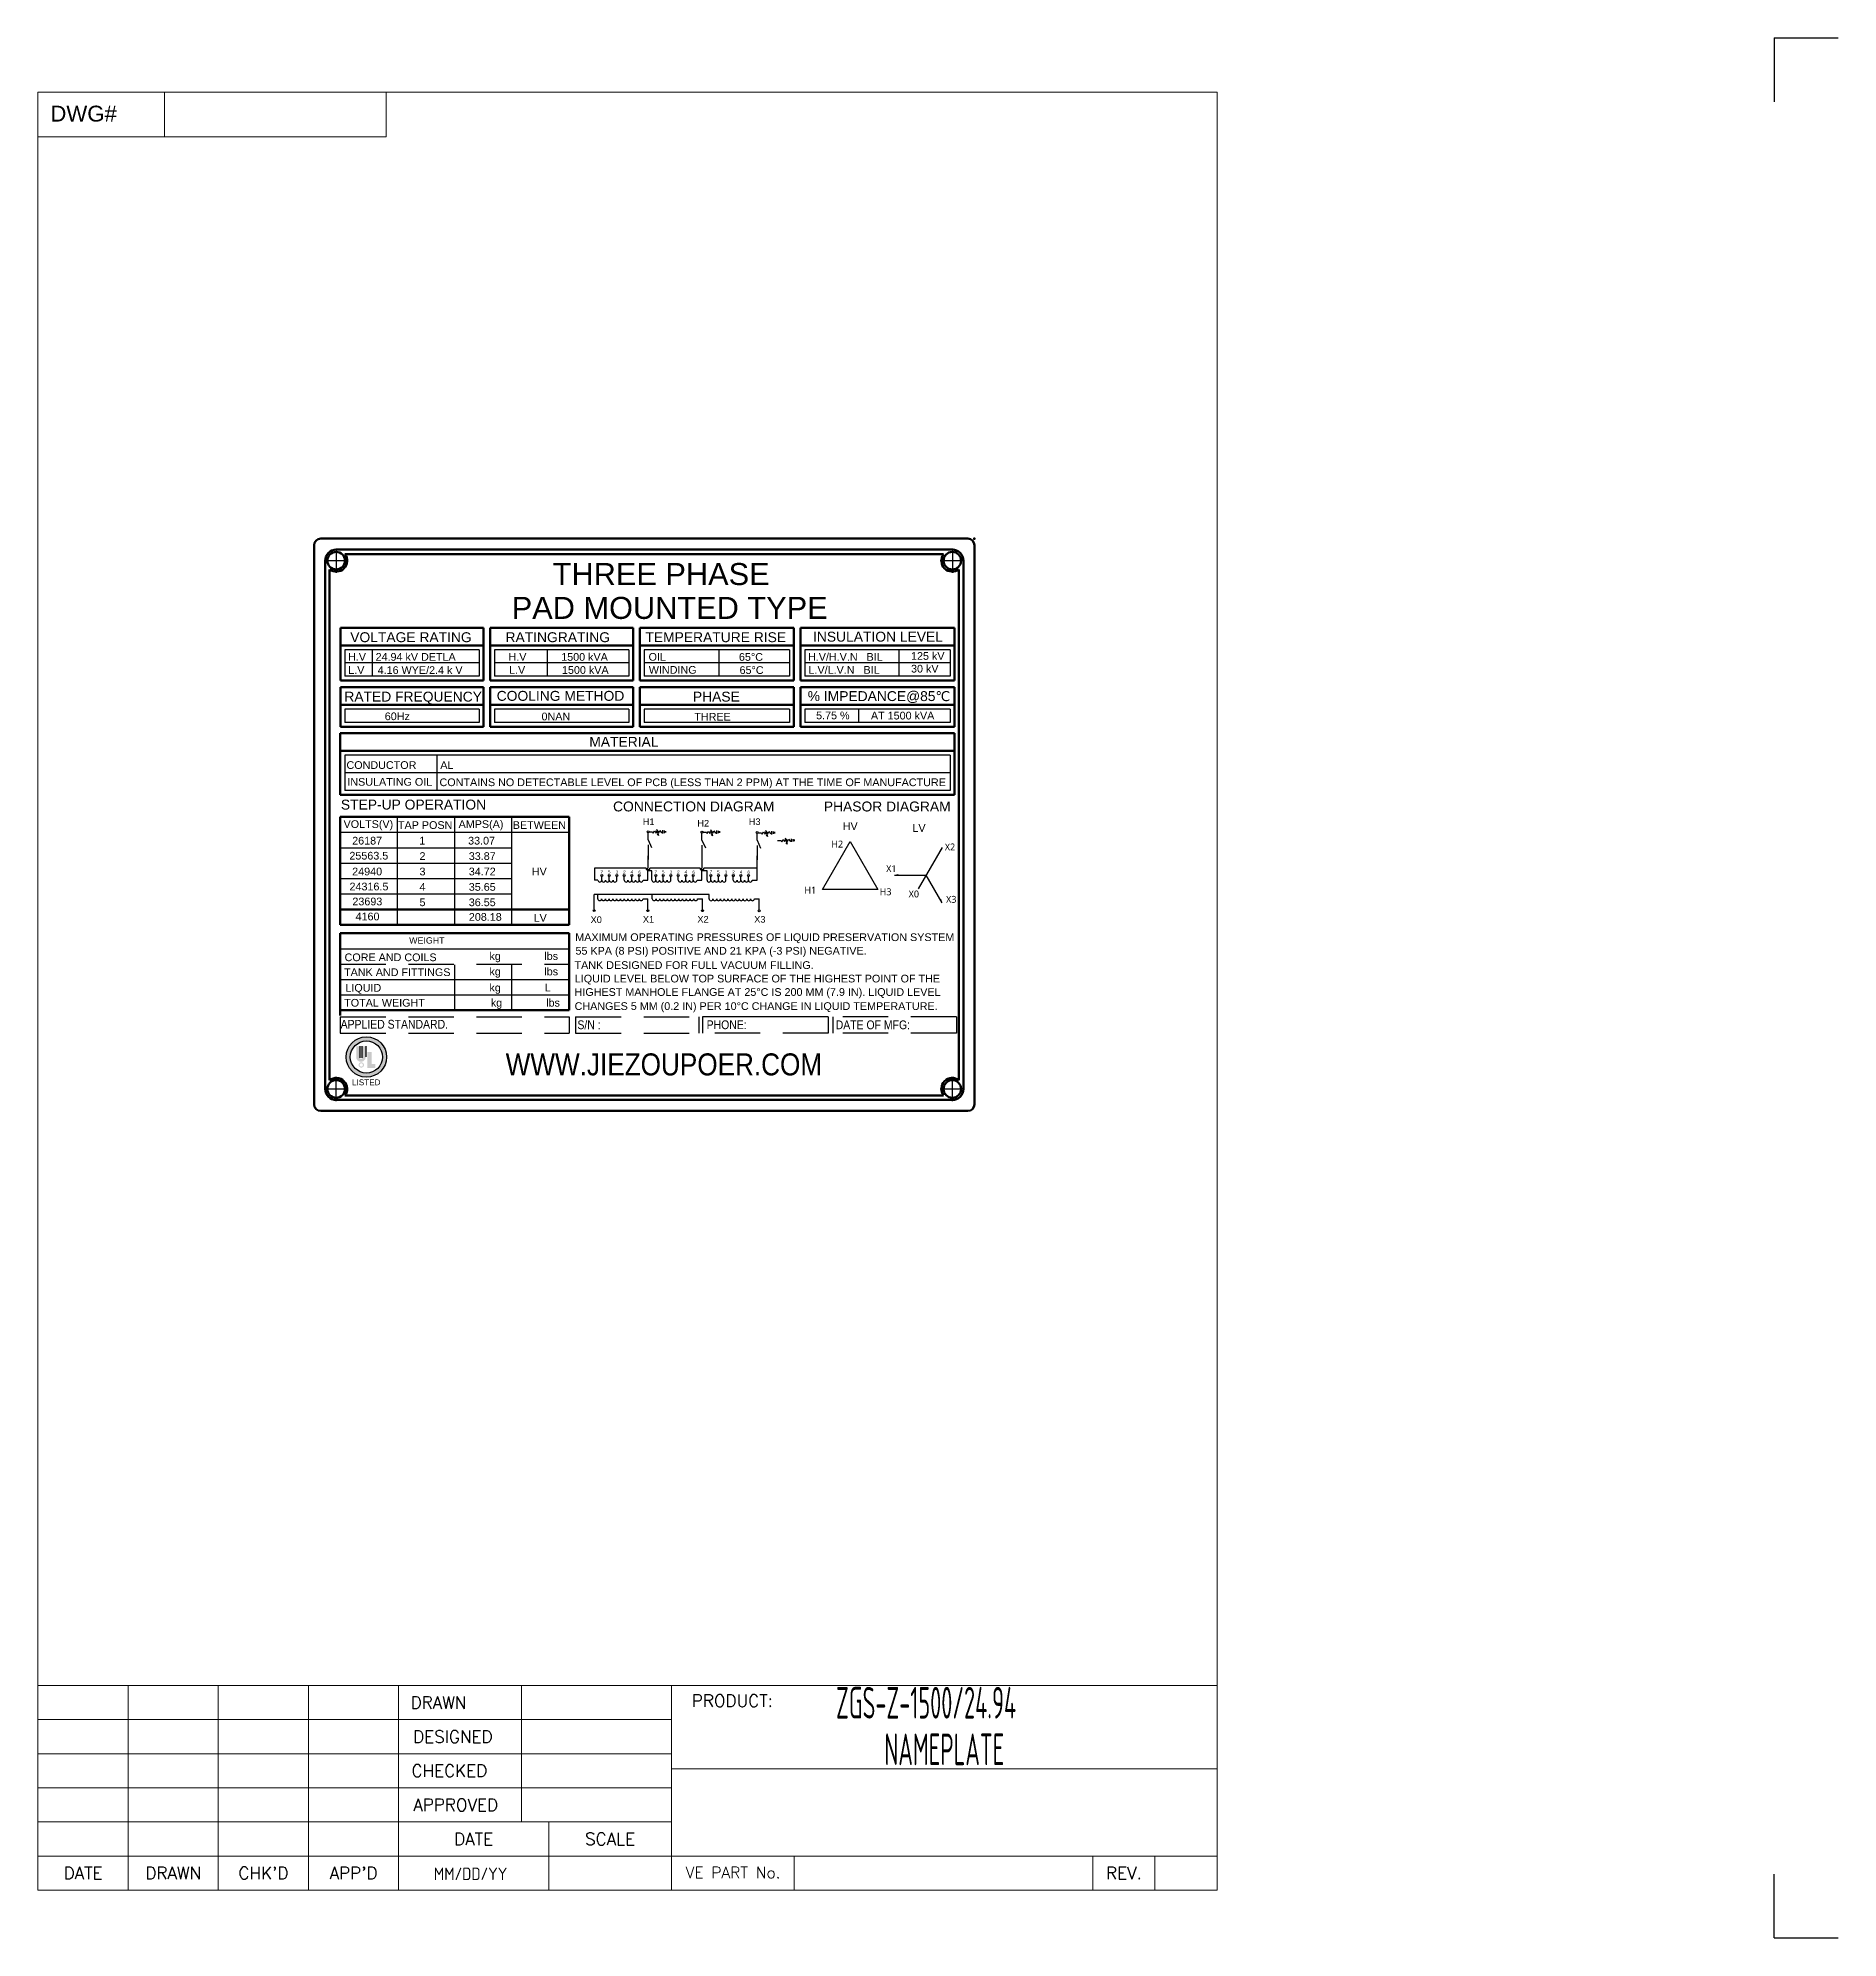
# Model space of a CAD drawing. Header units: millimetres. Extents: x 45841 to 102963, y -329287 to -163666.
# Drawn here: x 79127 to 82398, y -171417 to -167965 of the extents above; entities that cross this region are included whole.
import ezdxf
from ezdxf.enums import TextEntityAlignment as Align

# ---------------------------------------------------------------- set-up
doc = ezdxf.new("R2010")
doc.units = ezdxf.units.MM
doc.header["$LTSCALE"] = 13
doc.linetypes.add('CENTER', pattern=[50.8, 31.75, -6.35, 6.35, -6.35])
doc.linetypes.add('HIDDEN', pattern=[9.525, 6.35, -3.175])
doc.layers.get('0').update_dxf_attribs({"color": 1, "linetype": 'CENTER'})
for name, color, linetype in [('1', 4, 'Continuous'), ('2', 3, 'Continuous'), ('4', 2, 'HIDDEN'), ('粗实线', 4, 'Continuous')]:
    doc.layers.add(name, color=color, linetype=linetype)
for name, color, linetype, lineweight in [('2细实线', 3, 'Continuous', 20), ('2细实线 @ 1', 3, 'Continuous', 20), ('标注、文本', 3, 'Continuous', 25)]:
    doc.layers.add(name, color=color, linetype=linetype, lineweight=lineweight)
doc.layers.add('paper', color=254, linetype='Continuous', plot=False)
doc.styles.add('Annotative', font='arial.ttf')
doc.styles.add('Arial_txtstyle_2.50_0_0', font='arial.ttf')
doc.styles.add('Note Text (ANSI)', font='arial.ttf')
doc.styles.add('ROMANC', font='romanc', dxfattribs={"bigfont": 'hztxt.shx'})
doc.styles.get("Standard").update_dxf_attribs({"font": 'gbenor.shx', "bigfont": 'gbcbig.shx'})
doc.styles.add('宋体', font='', dxfattribs={"width": 0.6})
doc.styles.get('宋体').set_extended_font_data('Microsoft YaHei')

msp = doc.modelspace()

# ---------------------------------------------------------------- hatches: boundary and pattern name
at = {"layer": '标注、文本'}
h = msp.add_hatch(color=0, dxfattribs=at)
h.paths.add_polyline_path([(79686.555, -169816.299, 1), (79760.03, -169816.299, 1)])
h.paths.add_polyline_path([(79752.39, -169816.299, -1), (79694.041, -169816.299, -1)], flags=16)
h.paths.add_polyline_path([(79711.818, -169796.926), (79711.818, -169818.175, 1), (79715.345, -169818.175), (79715.345, -169796.89), (79722.229, -169796.893), (79722.229, -169816.302, -1.01301671), (79704.934, -169816.299), (79704.934, -169796.926)], flags=0)
h.paths.add_polyline_path([(79725.048, -169807.314), (79732.975, -169807.314), (79732.975, -169829.037), (79739.832, -169829.037), (79739.832, -169836.085), (79725.048, -169836.085)], flags=0)
h.paths.add_polyline_path([(79719.039, -169830.863, -1), (79709.363, -169830.863, -1)], flags=0)
h.paths.add_polyline_path([(79717.304, -169830.863, -1), (79711.098, -169830.863, -1)], flags=0)

# ---------------------------------------------------------------- linework, layer by layer
at = {"color": 0}
for p, q in [((79668.474, -168892.447), (79668.474, -168936.447)), ((80788.474, -168892.447), (80788.474, -168936.447)), ((79646.474, -168914.447), (79690.474, -168914.447)), ((80766.474, -168914.447), (80810.474, -168914.447)), ((79668.474, -169896.447), (79668.474, -169852.447)), ((80788.474, -169896.447), (80788.474, -169852.447)), ((79646.474, -169874.447), (79690.474, -169874.447)), ((80766.474, -169874.447), (80810.474, -169874.447))]:
    msp.add_line(p, q, dxfattribs=at)
at = {"layer": '2', "color": 0, "linetype": 'Continuous'}
for p, q in [((80237.157, -169407.192), (80243.582, -169407.192)), ((80243.582, -169407.192), (80244.946, -169409.738)), ((80244.946, -169409.738), (80247.19, -169405.369)), ((80247.19, -169405.369), (80249.893, -169409.434)), ((80249.893, -169409.434), (80252.137, -169405.065)), ((80250.613, -169402.348), (80254.277, -169413.973)), ((80252.137, -169405.065), (80254.84, -169409.13)), ((80254.277, -169413.973), (80252.147, -169411.46)), ((80254.277, -169413.973), (80254.541, -169410.671)), ((80254.84, -169409.13), (80257.084, -169404.761)), ((80257.084, -169404.761), (80259.787, -169408.826)), ((80259.787, -169408.826), (80261.857, -169407.192)), ((80261.857, -169404.288), (80261.857, -169410.096)), ((80264.547, -169405.014), (80264.547, -169409.37)), ((80267.238, -169405.74), (80267.238, -169408.644)), ((80335.151, -169407.746), (80341.576, -169407.746)), ((80341.576, -169407.746), (80342.939, -169410.292)), ((80342.939, -169410.292), (80345.184, -169405.923)), ((80345.184, -169405.923), (80347.886, -169409.988)), ((80347.886, -169409.988), (80350.131, -169405.619)), ((80348.606, -169402.902), (80352.271, -169414.527)), ((80350.131, -169405.619), (80352.833, -169409.684)), ((80352.271, -169414.527), (80350.14, -169412.014)), ((80352.271, -169414.527), (80352.535, -169411.225)), ((80352.833, -169409.684), (80355.078, -169405.315)), ((80355.078, -169405.315), (80357.781, -169409.379)), ((80357.781, -169409.379), (80359.851, -169407.746)), ((80359.851, -169404.842), (80359.851, -169410.65)), ((80362.541, -169405.568), (80362.541, -169409.924)), ((80365.232, -169406.294), (80365.232, -169409.198)), ((80435.209, -169408.921), (80441.634, -169408.921)), ((80441.634, -169408.921), (80442.997, -169411.467)), ((80442.997, -169411.467), (80445.242, -169407.098)), ((80445.242, -169407.098), (80447.945, -169411.163)), ((80447.945, -169411.163), (80450.189, -169406.794)), ((80448.665, -169404.077), (80452.329, -169415.702)), ((80450.189, -169406.794), (80452.892, -169410.859)), ((80452.329, -169415.702), (80450.199, -169413.189)), ((80452.329, -169415.702), (80452.593, -169412.4)), ((80452.892, -169410.859), (80455.136, -169406.49)), ((80455.136, -169406.49), (80457.839, -169410.554)), ((80457.839, -169410.554), (80459.909, -169408.921)), ((80459.909, -169406.017), (80459.909, -169411.825)), ((80462.599, -169406.743), (80462.599, -169411.099)), ((80465.29, -169407.469), (80465.29, -169410.373)), ((80478.714, -169425.263), (80480.958, -169420.895)), ((80480.958, -169420.895), (80483.661, -169424.959)), ((80483.661, -169424.959), (80485.905, -169420.59)), ((80484.381, -169417.873), (80488.045, -169429.498)), ((80485.905, -169420.59), (80488.608, -169424.655)), ((80488.608, -169424.655), (80490.852, -169420.286)), ((80490.852, -169420.286), (80493.555, -169424.351)), ((80495.626, -169419.814), (80495.626, -169425.622)), ((80498.316, -169420.54), (80498.316, -169424.896)), ((80501.006, -169421.266), (80501.006, -169424.17)), ((80433.406, -169495.192), (80433.624, -169450.827)), ((80470.925, -169422.718), (80477.351, -169422.718)), ((80477.351, -169422.718), (80478.714, -169425.263)), ((80488.045, -169429.498), (80485.915, -169426.986)), ((80488.045, -169429.498), (80488.31, -169426.196)), ((80493.555, -169424.351), (80495.626, -169422.718)), ((80231.994, -169473.227), (80231.994, -169475.387)), ((80231.994, -169475.387), (80238.474, -169475.387)), ((80238.474, -169475.387), (80238.474, -169473.227)), ((80330.022, -169473.225), (80330.022, -169475.385)), ((80330.022, -169475.385), (80336.502, -169475.385)), ((80336.502, -169475.385), (80336.502, -169473.225)), ((79675.967, -169675.555), (80091.967, -169675.555)), ((79675.967, -169703.555), (80091.967, -169703.555)), ((79675.967, -169731.555), (80091.967, -169731.555)), ((80562.835, -169743.379), (80334.526, -169743.379))]:
    msp.add_line(p, q, dxfattribs=at)
at = {"layer": '2', "color": 0}
for p, q in [((80552.683, -169511.735), (80602.942, -169424.683)), ((80602.942, -169424.683), (80653.202, -169511.735)), ((80242.479, -169477.986), (80235.235, -169477.986)), ((80342.661, -169477.911), (80333.256, -169477.911)), ((80653.202, -169511.735), (80552.683, -169511.735))]:
    msp.add_line(p, q, dxfattribs=at)
at = {"layer": '2', "color": 0, "linetype": 'Continuous'}
for points in [[(80235.424, -169421.667), (80235.424, -169409.058)], [(80333.413, -169422.115), (80333.413, -169409.506)], [(80433.588, -169422.642), (80433.588, -169410.033)], [(80235.221, -169495.193), (80235.424, -169450.827)], [(80333.242, -169495.193), (80333.445, -169450.827)], [(80137.813, -169473.228), (80137.813, -169495.152)]]:
    msp.add_lwpolyline(points, dxfattribs=at)
at = {"layer": '2', "color": 0}
for points in [[(80770.067, -169435.454), (80726.541, -169510.843)], [(80683.015, -169485.713), (80741.049, -169485.713)], [(80770.067, -169535.973), (80741.049, -169485.713)]]:
    msp.add_lwpolyline(points, dxfattribs=at)
for points in [[(80770.067, -169435.454, 0, 3.482, 0), (80766.584, -169441.485, 3.482, 3.482, 0)], [(80683.015, -169485.713, 0, 3.482, 0), (80689.979, -169485.713, 3.482, 3.482, 0)], [(80770.067, -169535.973, 0, 3.482, 0), (80766.584, -169529.942, 3.482, 3.482, 0)]]:
    msp.add_lwpolyline(points, format="xyseb", dxfattribs=at)
at = {"layer": '2细实线', "color": 3}
for p, q in [((81269.584, -168063.08), (79126.551, -168063.08)), ((79126.551, -171330.384), (79126.551, -168063.08)), ((81269.584, -171330.384), (81269.584, -168063.08)), ((81269.584, -171330.384), (79126.551, -171330.384))]:
    msp.add_line(p, q, dxfattribs=at)
at = {"layer": '2细实线'}
for p, q in [((79356.453, -168144.504), (79356.453, -168063.08)), ((79126.551, -170958.499), (79782.044, -170958.499)), ((79126.551, -171330.384), (79126.551, -170958.499)), ((79290.428, -171330.384), (79290.428, -170958.499)), ((79454.306, -171330.384), (79454.306, -170958.499)), ((79618.183, -171330.384), (79618.183, -170958.499)), ((79782.044, -170958.499), (81269.584, -170958.499)), ((79782.044, -171330.384), (79782.044, -170958.499)), ((80005.175, -171206.422), (80005.175, -170958.499)), ((80277.89, -170958.499), (80277.89, -171330.384)), ((79126.551, -171020.48), (79782.044, -171020.48)), ((79782.044, -171020.48), (80277.89, -171020.48)), ((79126.551, -171082.46), (79782.044, -171082.46)), ((79782.044, -171082.46), (80277.89, -171082.46)), ((80277.89, -171109.953), (81269.584, -171109.953)), ((79126.551, -171144.441), (79782.044, -171144.441)), ((79782.044, -171144.441), (80277.89, -171144.441)), ((79782.044, -171268.403), (79782.044, -171144.441)), ((79126.551, -171206.422), (79782.044, -171206.422)), ((79782.044, -171206.422), (80277.89, -171206.422)), ((80054.759, -171330.384), (80054.759, -171206.422)), ((79126.551, -171268.403), (79782.044, -171268.403)), ((79782.044, -171268.403), (81269.584, -171268.403)), ((80054.759, -171268.403), (80277.89, -171268.403)), ((80501.022, -171268.403), (80501.022, -171330.384)), ((81043.929, -171330.384), (81043.929, -171268.403)), ((81156.734, -171330.384), (81156.734, -171268.403))]:
    msp.add_line(p, q, dxfattribs=at)
at = {"layer": '2细实线', "ltscale": 5}
for p, q in [((79454.306, -170958.499), (80360.757, -170958.499)), ((80363.782, -170958.499), (81270.233, -170958.499))]:
    msp.add_line(p, q, dxfattribs=at)
at = {"layer": '2细实线'}
msp.add_lwpolyline([(79126.551, -168063.08), (79759.206, -168063.08), (79759.206, -168144.504), (79126.551, -168144.504)], close=True, dxfattribs=at)
at = {"layer": '4', "color": 0, "linetype": 'ByBlock', "lineweight": -3}
for p, q in [((79684.534, -169076.344), (79684.534, -169124.344)), ((79928.401, -169076.344), (79684.534, -169076.344)), ((79734.2, -169076.344), (79734.2, -169124.344)), ((79928.401, -169076.344), (79928.401, -169124.344)), ((79956.534, -169076.344), (79956.534, -169124.344)), ((80200.401, -169076.344), (79956.534, -169076.344)), ((80051.912, -169076.344), (80051.912, -169124.344)), ((80200.401, -169076.344), (80200.401, -169124.344)), ((80228.607, -169076.344), (80228.607, -169124.344)), ((80492.474, -169076.344), (80228.607, -169076.344)), ((80363.985, -169076.344), (80363.985, -169124.344)), ((80492.474, -169076.344), (80492.474, -169124.344)), ((80520.522, -169076.344), (80520.522, -169124.344)), ((80784.474, -169076.344), (80520.522, -169076.344)), ((80691.139, -169076.344), (80691.139, -169124.344)), ((80784.474, -169076.344), (80784.474, -169124.344)), ((79928.401, -169100.344), (79684.534, -169100.344)), ((80200.401, -169100.344), (79956.534, -169100.344)), ((80492.474, -169100.344), (80228.607, -169100.344)), ((80784.474, -169100.344), (80520.522, -169100.344)), ((79928.401, -169124.344), (79684.534, -169124.344)), ((80200.401, -169124.344), (79956.534, -169124.344)), ((80492.474, -169124.344), (80228.607, -169124.344)), ((80784.474, -169124.344), (80520.522, -169124.344)), ((79684.534, -169184.344), (79684.534, -169208.344)), ((79928.401, -169184.344), (79684.534, -169184.344)), ((79928.401, -169208.344), (79684.534, -169208.344)), ((79928.401, -169184.344), (79928.401, -169208.344)), ((79956.534, -169184.344), (79956.534, -169208.344)), ((80200.401, -169184.344), (79956.534, -169184.344)), ((80200.401, -169208.344), (79956.534, -169208.344)), ((80200.401, -169184.344), (80200.401, -169208.344)), ((80228.607, -169184.344), (80228.607, -169208.344)), ((80492.474, -169184.344), (80228.607, -169184.344)), ((80492.474, -169208.344), (80228.607, -169208.344)), ((80492.474, -169184.344), (80492.474, -169208.344)), ((80520.522, -169184.344), (80520.522, -169208.344)), ((80784.474, -169184.344), (80520.522, -169184.344)), ((80784.474, -169208.344), (80520.522, -169208.344)), ((80618.067, -169184.344), (80618.067, -169208.344)), ((80784.474, -169184.344), (80784.474, -169208.344)), ((79684.1, -169268.163), (79684.1, -169332.163)), ((80784.474, -169268.163), (79684.1, -169268.163)), ((79851.514, -169268.163), (79851.514, -169332.163)), ((80784.474, -169268.163), (80784.474, -169332.163)), ((80784.474, -169300.163), (79684.1, -169300.163)), ((80784.474, -169332.163), (79684.1, -169332.163)), ((79779.967, -169576.132), (79779.967, -169380.132)), ((79883.967, -169576.132), (79883.967, -169380.132)), ((79987.967, -169576.132), (79987.967, -169380.132)), ((79675.967, -169408.132), (80091.967, -169408.132)), ((79675.967, -169436.132), (79987.967, -169436.132)), ((79675.967, -169464.132), (79987.967, -169464.132)), ((79675.967, -169492.132), (79987.967, -169492.132)), ((79675.967, -169520.132), (79987.967, -169520.132)), ((79675.967, -169619.555), (80091.967, -169619.555))]:
    msp.add_line(p, q, dxfattribs=at)
at = {"layer": '4', "color": 0, "lineweight": -3}
for p, q in [((79883.967, -169731.555), (79883.967, -169619.555)), ((79987.967, -169731.555), (79987.967, -169619.555)), ((79675.967, -169647.555), (80091.967, -169647.555)), ((79675.938, -169743.379), (80091.865, -169743.379)), ((79675.938, -169743.379), (79675.938, -169773.268)), ((80091.865, -169743.379), (80091.865, -169773.268)), ((80103.774, -169743.379), (80327.922, -169743.379)), ((80103.774, -169743.379), (80103.774, -169773.268)), ((80327.922, -169743.379), (80327.922, -169773.268)), ((80334.526, -169743.379), (80334.526, -169773.268)), ((80795.822, -169743.379), (80509.351, -169743.379)), ((80562.835, -169743.379), (80562.835, -169773.268)), ((80570.972, -169743.379), (80570.972, -169773.268)), ((80795.822, -169743.379), (80795.822, -169773.268)), ((79675.938, -169773.268), (80091.865, -169773.268)), ((80103.774, -169773.268), (80327.922, -169773.268)), ((80562.835, -169773.268), (80334.526, -169773.268)), ((80795.822, -169773.268), (80570.972, -169773.268))]:
    msp.add_line(p, q, dxfattribs=at)
at = {"layer": 'paper', "color": 0}
for p, q in [((82281.94, -167964.679), (82281.94, -168080.931)), ((82281.94, -167964.679), (82398.191, -167964.679)), ((82281.94, -171417.34), (82281.94, -171301.089)), ((82281.94, -171417.34), (82398.191, -171417.34))]:
    msp.add_line(p, q, dxfattribs=at)
at = {"layer": '标注、文本', "color": 0}
for p, q in [((80235.424, -169421.667), (80241.506, -169435.961)), ((80235.424, -169430.937), (80235.424, -169457.308)), ((80333.413, -169422.115), (80339.496, -169436.409)), ((80333.413, -169431.384), (80333.413, -169457.756)), ((80433.588, -169422.642), (80439.67, -169436.936)), ((80433.588, -169431.912), (80433.588, -169458.283)), ((80231.994, -169473.227), (80137.813, -169473.228)), ((80151.201, -169495.152), (80151.201, -169488.278)), ((80164.915, -169495.152), (80164.915, -169488.278)), ((80178.629, -169495.152), (80178.629, -169488.278)), ((80192.017, -169495.152), (80192.017, -169488.278)), ((80205.731, -169495.152), (80205.731, -169488.278)), ((80219.446, -169495.152), (80219.446, -169488.278)), ((80330.022, -169473.225), (80238.474, -169473.227)), ((80242.479, -169495.152), (80242.479, -169477.986)), ((80249.336, -169495.152), (80249.336, -169488.278)), ((80263.05, -169495.152), (80263.05, -169488.278)), ((80276.764, -169495.152), (80276.764, -169488.278)), ((80290.152, -169495.152), (80290.152, -169488.278)), ((80303.866, -169495.152), (80303.866, -169488.278)), ((80317.581, -169495.152), (80317.581, -169488.278)), ((80433.445, -169473.224), (80336.502, -169473.225)), ((80342.661, -169495.152), (80342.661, -169477.911)), ((80349.519, -169495.152), (80349.519, -169488.278)), ((80363.233, -169495.152), (80363.233, -169488.278)), ((80376.947, -169495.152), (80376.947, -169488.278)), ((80390.335, -169495.152), (80390.335, -169488.278)), ((80404.049, -169495.152), (80404.049, -169488.278)), ((80417.764, -169495.152), (80417.764, -169488.278)), ((80346.381, -169521.14), (80137.515, -169521.14)), ((80137.515, -169548.708), (80137.515, -169521.14)), ((80144.344, -169495.152), (80137.813, -169495.152)), ((80144.017, -169528.796), (80144.017, -169521.14)), ((80144.017, -169528.796), (80144.017, -169521.14)), ((80226.303, -169495.152), (80235.088, -169495.192)), ((80243.091, -169528.796), (80243.091, -169521.14)), ((80324.438, -169495.152), (80333.223, -169495.192)), ((80346.381, -169528.911), (80346.381, -169521.14)), ((80424.621, -169495.152), (80433.406, -169495.192)), ((80226.263, -169529.316), (80226.263, -169528.836)), ((80226.303, -169528.798), (80235.088, -169528.838)), ((80235.088, -169548.749), (80235.088, -169528.836)), ((80325.337, -169529.316), (80325.337, -169528.836)), ((80325.377, -169528.796), (80334.162, -169528.836)), ((80334.162, -169548.747), (80334.162, -169528.834)), ((80428.627, -169529.431), (80428.627, -169528.953)), ((80428.667, -169528.911), (80437.452, -169528.951)), ((80437.452, -169548.864), (80437.452, -169528.951)), ((79711.818, -169796.926), (79711.818, -169818.175)), ((79715.345, -169796.89), (79715.345, -169818.175)), ((79722.229, -169796.893), (79722.229, -169816.302))]:
    msp.add_line(p, q, dxfattribs=at)
for centre, radius in [((80235.424, -169407.32), 1.738), ((80333.413, -169407.768), 1.738), ((80433.588, -169408.295), 1.738), ((80151.243, -169486.541), 1.738), ((80164.957, -169486.541), 1.738), ((80178.671, -169486.541), 1.738), ((80192.059, -169486.541), 1.738), ((80205.774, -169486.541), 1.738), ((80219.488, -169486.541), 1.738), ((80249.378, -169486.541), 1.738), ((80263.092, -169486.541), 1.738), ((80276.806, -169486.541), 1.738), ((80290.194, -169486.541), 1.738), ((80303.908, -169486.541), 1.738), ((80317.623, -169486.541), 1.738), ((80349.561, -169486.541), 1.738), ((80363.275, -169486.541), 1.738), ((80376.989, -169486.541), 1.738), ((80390.377, -169486.541), 1.738), ((80404.091, -169486.541), 1.738), ((80417.806, -169486.541), 1.738), ((80137.515, -169550.446), 1.738), ((80235.088, -169550.487), 1.738), ((80334.162, -169550.484), 1.738), ((80437.452, -169550.602), 1.738), ((79723.463, -169816.424), 36.738), ((79723.386, -169816.424), 29.175)]:
    msp.add_circle(centre, radius, dxfattribs=at)
for centre in [(80147.772, -169495.152), (80154.629, -169495.152), (80161.487, -169495.152), (80168.344, -169495.152), (80175.201, -169495.152), (80195.446, -169495.152), (80202.303, -169495.152), (80209.16, -169495.152), (80216.017, -169495.152), (80222.874, -169495.152), (80245.907, -169495.152), (80252.764, -169495.152), (80259.621, -169495.152), (80266.479, -169495.152), (80273.336, -169495.152), (80293.581, -169495.152), (80300.438, -169495.152), (80307.295, -169495.152), (80314.152, -169495.152), (80321.009, -169495.152), (80346.09, -169495.152), (80352.947, -169495.152), (80359.804, -169495.152), (80366.661, -169495.152), (80373.519, -169495.152), (80393.764, -169495.152), (80400.621, -169495.152), (80407.478, -169495.152), (80414.335, -169495.152), (80421.192, -169495.152), (80147.446, -169528.796), (80154.303, -169528.796), (80161.16, -169528.796), (80168.017, -169528.796), (80174.874, -169528.796), (80181.731, -169528.796), (80188.589, -169528.796), (80195.446, -169528.796), (80202.303, -169528.796), (80209.16, -169528.796), (80216.017, -169528.796), (80222.874, -169528.796), (80246.52, -169528.796), (80253.377, -169528.796), (80260.234, -169528.796), (80267.091, -169528.796), (80273.948, -169528.796), (80280.805, -169528.796), (80287.662, -169528.796), (80294.52, -169528.796), (80301.377, -169528.796), (80308.234, -169528.796), (80315.091, -169528.796), (80321.948, -169528.796), (80349.81, -169528.911), (80356.667, -169528.911), (80363.524, -169528.911), (80370.381, -169528.911), (80377.238, -169528.911), (80384.095, -169528.911), (80390.953, -169528.911), (80397.81, -169528.911), (80404.667, -169528.911), (80411.524, -169528.911), (80418.381, -169528.911), (80425.238, -169528.911)]:
    msp.add_arc(centre, 3.429, 180, 0, dxfattribs=at)
at = {"layer": '粗实线', "color": 0, "lineweight": 50}
for p, q in [((79628.474, -168886.447), (79628.474, -169902.447)), ((79640.474, -168874.447), (80816.474, -168874.447)), ((79668.401, -168894.447), (80788.474, -168894.447)), ((79684.474, -168902.447), (80772.474, -168902.447)), ((79920.908, -168902.447), (80048.426, -168902.447)), ((80828.474, -168886.447), (80828.474, -169902.447)), ((79648.474, -168914.447), (79648.474, -169874.447)), ((79656.475, -168930.447), (79656.475, -169858.447)), ((80800.474, -168930.447), (80800.474, -169858.447)), ((80808.474, -168914.447), (80808.474, -169874.447)), ((79676.401, -169036.344), (79676.401, -169132.344)), ((79936.401, -169036.344), (79676.401, -169036.344)), ((79936.401, -169036.344), (79936.401, -169132.344)), ((79948.401, -169036.344), (79948.401, -169132.344)), ((80208.401, -169036.344), (79948.401, -169036.344)), ((80208.401, -169036.344), (80208.401, -169132.344)), ((80220.474, -169036.344), (80220.474, -169132.344)), ((80500.474, -169036.344), (80220.474, -169036.344)), ((80500.474, -169036.344), (80500.474, -169132.344)), ((80792.474, -169036.344), (80512.389, -169036.344)), ((80512.389, -169036.344), (80512.389, -169132.344)), ((80792.474, -169036.344), (80792.474, -169132.344)), ((79936.401, -169068.344), (79676.401, -169068.344)), ((80208.401, -169068.344), (79948.401, -169068.344)), ((80500.474, -169068.344), (80220.474, -169068.344)), ((80792.474, -169068.344), (80512.389, -169068.344)), ((79936.401, -169132.344), (79676.401, -169132.344)), ((79676.401, -169144.344), (79676.401, -169216.343)), ((79936.401, -169144.344), (79676.401, -169144.344)), ((79936.401, -169144.344), (79936.401, -169216.343)), ((80208.401, -169132.344), (79948.401, -169132.344)), ((79948.401, -169144.344), (79948.401, -169216.343)), ((80208.401, -169144.344), (79948.401, -169144.344)), ((80208.401, -169144.344), (80208.401, -169216.343)), ((80500.474, -169132.344), (80220.474, -169132.344)), ((80220.474, -169144.344), (80220.474, -169216.343)), ((80500.474, -169144.344), (80220.474, -169144.344)), ((80500.474, -169144.344), (80500.474, -169216.343)), ((80792.474, -169132.344), (80512.389, -169132.344)), ((80512.389, -169144.344), (80512.389, -169216.343)), ((80792.474, -169144.344), (80512.389, -169144.344)), ((80792.474, -169144.344), (80792.474, -169216.343)), ((79936.401, -169176.344), (79676.401, -169176.344)), ((80208.401, -169176.344), (79948.401, -169176.344)), ((80500.474, -169176.344), (80220.474, -169176.344)), ((80792.474, -169176.344), (80512.389, -169176.344)), ((79675.967, -169228.163), (79675.967, -169340.163)), ((79675.967, -169228.163), (79675.967, -169340.163)), ((80792.474, -169228.163), (79675.967, -169228.163)), ((79936.401, -169216.343), (79676.401, -169216.343)), ((80208.401, -169216.343), (79948.401, -169216.343)), ((80500.474, -169216.343), (80220.474, -169216.343)), ((80792.474, -169216.343), (80512.389, -169216.343)), ((80792.474, -169228.163), (80792.474, -169340.163)), ((80792.474, -169260.163), (79675.967, -169260.163)), ((80792.474, -169340.163), (79675.967, -169340.163)), ((79675.967, -169380.132), (80091.967, -169380.132)), ((79675.967, -169576.132), (79675.967, -169380.132)), ((80091.967, -169576.132), (80091.967, -169380.132)), ((79675.967, -169548.132), (80091.967, -169548.132)), ((79675.967, -169576.132), (80091.967, -169576.132)), ((79675.967, -169591.555), (80091.967, -169591.555)), ((79675.967, -169741.057), (79675.967, -169591.555)), ((80091.967, -169731.555), (80091.967, -169591.555)), ((79675.967, -169731.555), (80091.967, -169731.555)), ((79668.401, -169894.447), (80788.474, -169894.447)), ((79684.474, -169886.447), (80772.474, -169886.447)), ((79640.474, -169914.447), (80816.474, -169914.447))]:
    msp.add_line(p, q, dxfattribs=at)
for centre in [(79668.474, -168914.447), (80788.474, -168914.447), (79668.474, -169874.447), (80788.474, -169874.447)]:
    msp.add_circle(centre, 16, dxfattribs=at)
for centre, radius, start, end in [((79640.474, -168886.447), 12, 90, 180), ((79668.474, -168914.447), 20, 89.790785, 180), ((79668.474, -168914.447), 20, 233.130771, 36.869707), ((80788.474, -168914.447), 20, 143.130293, 306.869229), ((80788.474, -168914.447), 20, 0, 90), ((80816.474, -168886.447), 12, 0, 90), ((79668.474, -169874.447), 20, 323.130293, 126.869229), ((80788.474, -169874.447), 20, 53.130771, 216.869707), ((79640.474, -169902.447), 12, 180, 270), ((79668.474, -169874.447), 20, 180, 270.209215), ((80788.474, -169874.447), 20, 270, 0), ((80816.474, -169902.447), 12, 270, 0)]:
    msp.add_arc(centre, radius, start, end, dxfattribs=at)
msp.add_point((80828.474, -168874.447), dxfattribs=at)
msp.add_point((80828.474, -168874.447), dxfattribs=at)
msp.add_point((80828.474, -168874.447), dxfattribs=at)
msp.add_point((80828.474, -168874.447), dxfattribs=at)

# ---------------------------------------------------------------- texts
at = {"layer": '1', "color": 4, "width": 0.6}
for s, p in [('ZGS-Z-1500/24.94', (80577.035, -171018.587)), ('NAMEPLATE', (80664.941, -171103.334))]:
    msp.add_text(s, height=57.6, dxfattribs=at).set_placement(p)
at = {"layer": '2', "color": 0, "linetype": 'Continuous', "style": 'Arial_txtstyle_2.50_0_0'}
for s, height, p in [('THREE PHASE ', 40, (80266.944, -168938.789)), (' PAD MOUNTED TYPE', 40, (80266.944, -169000.273)), ('5.75 %%%', 14, (80571.231, -169195.719)), ('AT 1500 kVA', 14, (80698.081, -169195.719)), ('MATERIAL', 18, (80191.438, -169243.652)), ('INSULATING OIL', 14, (79765.947, -169316.408)), ('CONTAINS NO DETECTABLE LEVEL OF PCB (LESS THAN 2 PPM) AT THE TIME OF MANUFACTURE ', 14, (80319.235, -169318.898)), ('VOLTS(V)', 14, (79727.051, -169394.928)), ('AMPS(A)', 14, (79931.773, -169394.928)), ('TAP POSN', 14, (79830.237, -169394.928)), ('BETWEEN', 14, (80037.866, -169394.928))]:
    msp.add_text(s, height=height, dxfattribs=at).set_placement(p, align=Align.MIDDLE)
for s, height, p in [('VOLTAGE RATING', 18, (79694.086, -169062.551)), (' RATINGRATING', 18, (79969.326, -169062.551)), ('TEMPERATURE RISE ', 18, (80230.583, -169062.551)), ('INSULATION LEVEL', 18, (80535.205, -169061.588)), ('H.V    ', 14, (79690.103, -169096.211)), ('L.V', 14, (79690.494, -169120.155)), ('24.94 kV DETLA', 14, (79740.125, -169096.329)), ('4.16 WYE/2.4 k V', 14, (79743.905, -169120.331)), ('H.V    ', 14, (79981.723, -169096.274)), ('L.V', 14, (79982.769, -169119.951)), ('1500 kVA', 14, (80077.484, -169096.392)), ('1500 kVA', 14, (80078.94, -169120.127)), ('WINDING', 14, (80236.723, -169119.951)), ('OIL', 14, (80236.332, -169096.274)), ('65%%DC', 14, (80400.568, -169096.392)), ('65%%DC', 14, (80401.699, -169120.287)), ('H.V/H.V.N   BIL', 14, (80526.091, -169096.274)), ('L.V/L.V.N   BIL ', 14, (80527.01, -169119.951)), ('30 kV', 14, (80713.347, -169117.769)), ('125 kV', 14, (80713.347, -169094.622)), ('RATED FREQUENCY', 18, (79683.397, -169170.551)), ('COOLING METHOD', 18, (79960.332, -169169.15)), ('PHASE', 18, (80316.866, -169170.551)), ('%%% IMPEDANCE@85℃', 18, (80525.542, -169169.588)), ('60Hz', 14, (79756.821, -169204.274)), ('0NAN', 14, (80041.762, -169204.605)), ('THREE', 14, (80319.472, -169205.181)), ('CONDUCTOR        AL', 14, (79687.233, -169292.888)), ('STEP-UP OPERATION', 18, (79677.047, -169366.723)), (' MAXIMUM OPERATING PRESSURES OF LIQUID PRESERVATION SYSTEM ', 14, (80097.669, -169605.722)), (' 55 KPA (8 PSI) POSITIVE AND 21 KPA (-3 PSI) NEGATIVE.', 14, (80098.053, -169630.393)), ('TANK DESIGNED FOR FULL VACUUM FILLING.', 14, (80101.75, -169656.393)), (' HIGHEST MANHOLE FLANGE AT 25°C IS 200 MM (7.9 IN). LIQUID LEVEL ', 14, (80096.377, -169705.314)), ('LIQUID LEVEL BELOW TOP SURFACE OF THE HIGHEST POINT OF THE ', 14, (80102.234, -169680.882)), ('CHANGES 5 MM (0.2 IN) PER 10°C CHANGE IN LIQUID TEMPERATURE.', 14, (80101.874, -169730.913)), ('LISTED', 10.56, (79697.345, -169867.675))]:
    msp.add_text(s, height=height, dxfattribs=at).set_placement(p)
for s, height, p in [('CONNECTION DIAGRAM', 18, (80465.117, -169361.125)), ('PHASOR DIAGRAM', 18, (80785.364, -169361.176)), ('26187', 14, (79752.004, -169423.297)), ('1', 14, (79830.334, -169423.297)), ('33.07', 14, (79957.251, -169423.297)), ('HV', 14, (80616.368, -169396.929)), ('LV', 14, (80739.795, -169400.231)), ('25563.5', 14, (79763.208, -169450.594)), ('2', 14, (79830.856, -169451.297)), ('33.87', 14, (79958.463, -169451.297)), ('24940', 14, (79752.004, -169479.297)), ('3', 14, (79830.856, -169479.297)), ('34.72', 14, (79958.463, -169479.297)), ('HV', 14, (80051.301, -169479.297)), ('24316.5', 14, (79763.457, -169506.594)), ('4', 14, (79830.856, -169507.297)), ('35.65', 14, (79958.463, -169507.297)), ('23693', 14, (79752.349, -169533.747)), ('4160', 14, (79747.258, -169561.053)), ('5', 14, (79830.856, -169535.297)), ('36.55', 14, (79958.463, -169535.297)), ('208.18', 14, (79969.468, -169561.85)), ('LV', 14, (80051.301, -169563.646)), ('CORE AND COILS', 14, (79851.143, -169635.228)), ('  kg', 14, (79967.795, -169633.012)), ('  lbs', 14, (80071.829, -169633.012)), ('TANK AND FITTINGS', 14, (79876.263, -169662.271)), ('  kg', 14, (79967.795, -169661.012)), ('  lbs', 14, (80071.889, -169661.012)), ('LIQUID', 14, (79750.463, -169690.721)), ('  kg', 14, (79967.764, -169690.271)), ('  L', 14, (80058.528, -169690.271)), ('TOTAL WEIGHT', 14, (79829.727, -169717.877)), ('   kg', 14, (79970.268, -169717.739)), ('  lbs', 14, (80075.19, -169717.739))]:
    msp.add_text(s, height=height, dxfattribs=at).set_placement(p, align=Align.MIDDLE_RIGHT)
at = {"layer": '2', "color": 0, "style": 'Note Text (ANSI)'}
for s, p in [('H1', (80247.194, -169394.892)), ('H2', (80346.4, -169397.612)), ('H3', (80439.817, -169394.794)), ('X2', (80345.498, -169572.167)), ('X3', (80448.788, -169572.284)), ('X0', (80151.425, -169572.892)), ('X1', (80246.424, -169572.167))]:
    msp.add_text(s, height=12, dxfattribs=at).set_placement(p, align=Align.RIGHT)
at = {"layer": '2', "color": 0, "style": '宋体'}
for s, p in [('H2', (80568.51, -169435.708)), ('X2', (80774.77, -169440.98)), ('X1', (80668.121, -169480.416)), ('H1', (80519.537, -169519.315)), ('H3', (80656.419, -169522.409)), ('X0', (80709.014, -169526.408)), ('X3', (80776.978, -169536.166))]:
    msp.add_text(s, height=12.5355, dxfattribs=at).set_placement(p)
at = {"layer": '2', "color": 0, "style": 'Note Text (ANSI)'}
for s, p in [('7', (80151.314, -169480.136)), ('5', (80164.884, -169480.251)), ('3', (80178.795, -169480.593)), ('2', (80192.47, -169480.136)), ('4', (80206.04, -169480.251)), ('6', (80219.951, -169480.593)), ('7', (80249.449, -169480.136)), ('5', (80263.019, -169480.251)), ('3', (80276.929, -169480.593)), ('2', (80290.605, -169480.136)), ('4', (80304.175, -169480.251)), ('6', (80318.086, -169480.593)), ('7', (80349.632, -169480.136)), ('5', (80363.201, -169480.251)), ('3', (80377.112, -169480.593)), ('2', (80390.788, -169480.136)), ('4', (80404.358, -169480.251)), ('6', (80418.269, -169480.593))]:
    msp.add_text(s, height=5.76, dxfattribs=at).set_placement(p, align=Align.MIDDLE)
at = {"layer": '2', "color": 0, "linetype": 'Continuous', "style": 'Arial_txtstyle_2.50_0_0', "width": 0.85}
for s, p in [('APPLIED STANDARD.', (79676.559, -169756.88)), ('S/N : ', (80106.993, -169757.826)), ('PHONE: ', (80341.869, -169757.799)), ('DATE OF MFG:  ', (80576.441, -169757.948))]:
    msp.add_text(s, height=16, dxfattribs=at).set_placement(p, align=Align.MIDDLE_LEFT)
msp.add_text('WWW.JIEZOUPOER.COM', height=40, dxfattribs=at).set_placement((79976.635, -169849.824))
at = {"layer": '2细实线', "style": 'ROMANC'}
for s, height, p in [('PRODUCT:', 22.3131, (80388.597, -170986.167)), ('DRAWN', 22.3131, (79854.441, -170989.489)), ('DESIGNED', 22.3131, (79880.591, -171051.47)), ('CHECKED', 22.3131, (79874.271, -171113.451)), ('APPROVED', 22.3131, (79885.664, -171175.432)), ('DATE', 22.3131, (79918.401, -171237.413)), ('SCALE', 22.3131, (80166.325, -171237.413)), ('DATE', 22.3131, (79208.489, -171299.393)), ('DRAWN', 22.3131, (79372.367, -171299.393)), ("CHK'D", 22.3131, (79536.244, -171299.393)), ("APP'D", 22.3131, (79700.113, -171299.393)), ('VE PART No.', 20.52835, (80389.996, -171298.444)), ('REV.', 22.3131, (81100.331, -171299.393))]:
    msp.add_text(s, height=height, dxfattribs=at).set_placement(p, align=Align.MIDDLE)
at = {"layer": '2细实线', "linetype": 'HIDDEN', "ltscale": 57892}
msp.add_text('MM/DD/YY', height=22.6613, dxfattribs=at).set_placement((79846.095, -171312.073))
at = {"layer": '2细实线 @ 1', "insert": (79149.034, -168087.681), "char_height": 28.8323, "attachment_point": 1, "style": 'Annotative'}
msp.add_mtext_dynamic_manual_height_columns('DWG#', width=99.02639, gutter_width=0.643, heights=[0], dxfattribs=at)
at = {"layer": '4', "color": 0, "lineweight": -3, "style": 'Arial_txtstyle_2.50_0_0'}
msp.add_text('WEIGHT', height=11.52, dxfattribs=at).set_placement((79801.2, -169610.256))

doc.saveas('drawing.dxf')
